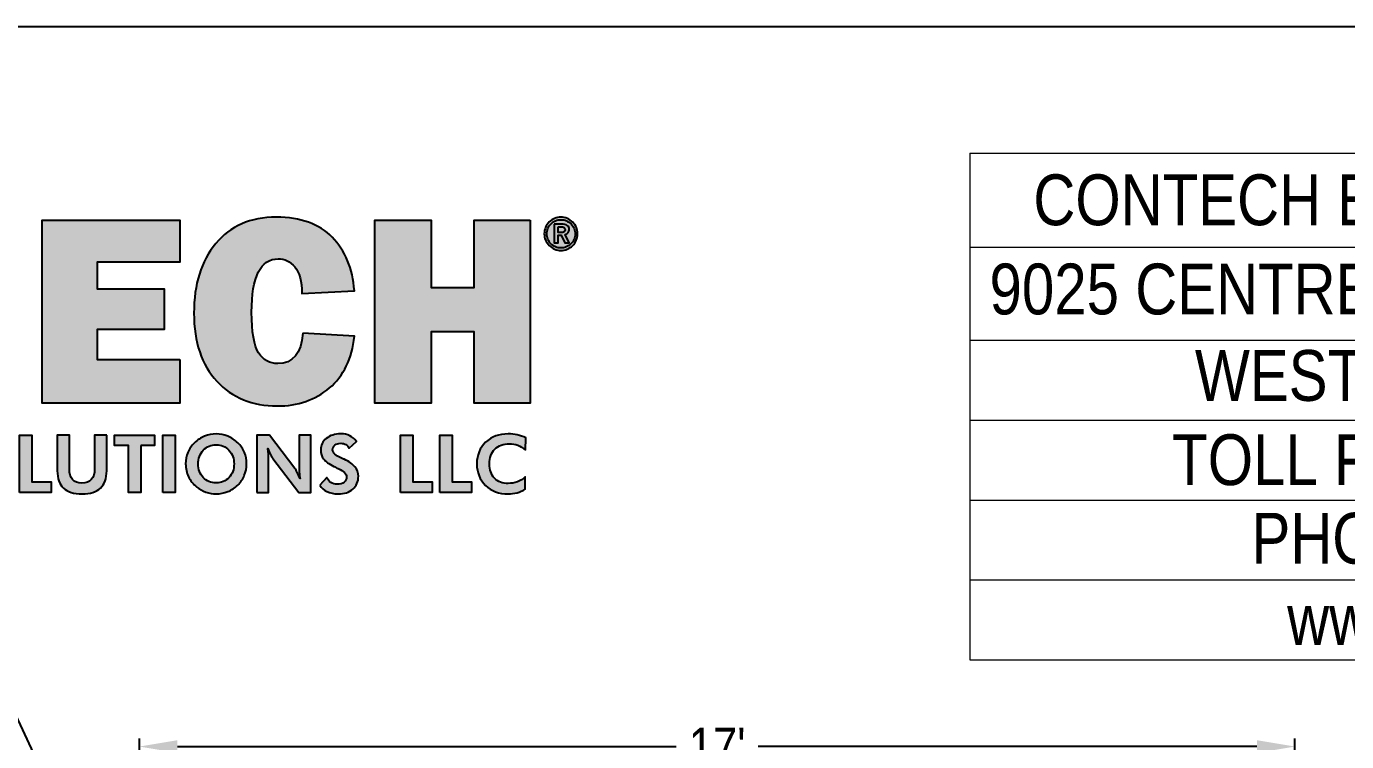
# Model space of a CAD drawing. Extents: x 0 to 216, y -5 to 280.
# Drawn here: x 72.9 to 155.5, y 235.2 to 280 of the extents above; entities that cross this region are included whole.
import ezdxf
from ezdxf import colors
from ezdxf.entities.mleader import LeaderData, LeaderLine
from ezdxf.math import Vec2, Vec3

# ---------------------------------------------------------------- set-up
doc = ezdxf.new("R2010")
doc.units = 0
doc.header["$LTSCALE"] = 10
doc.header["$MEASUREMENT"] = 0
doc.header["$PDMODE"] = 35
doc.layers.get('0').update_dxf_attribs({"linetype": 'CONTINUOUS'})
doc.layers.get('Defpoints').update_dxf_attribs({"linetype": 'CONTINUOUS'})
for name, color, linetype in [('2628-LOGO$0$CADdetails-2-FINELIGHT', 2, 'CONTINUOUS'), ('2628-LOGO$0$CADdetails-9-EXTRAFINE', 9, 'CONTINUOUS'), ('2628-LOGO$0$CADdetails-FRAME', 7, 'CONTINUOUS'), ('CADdetails-9-TITLEBLOCK', 7, 'CONTINUOUS')]:
    doc.layers.add(name, color=color, linetype=linetype)
doc.layers.add('CADdetails-1-ANNO', color=41, linetype='CONTINUOUS', lineweight=5)
doc.styles.add('2628-LOGO$0$CADdetails-NOTES', font='ARIALN.TTF', dxfattribs={"height": 2.38})
doc.styles.add('CADdetails-DIMENSIONS', font='ARIALN.TTF', dxfattribs={"height": 2.38})
doc.styles.add('CADdetails-NOTES', font='ARIALN.TTF', dxfattribs={"height": 2.38})
doc.dimstyles.new('CADdetails-DIM', dxfattribs={"dimtxt": 2.38, "dimasz": 2.38, "dimexe": 0.5, "dimexo": 1.5, "dimgap": 1, "dimtad": 0, "dimzin": 0, "dimdsep": 46, "dimtxsty": 'CADdetails-DIMENSIONS', "dimcen": 1, "dimclrd": 256, "dimclre": 256, "dimclrt": 256, "dimadec": 0, "dimazin": 0, "dimtfac": 1, "dimtofl": 0, "dimtmove": 0, "dimatfit": 3, "dimfxl": 1, "dimtolj": 1, "dimtzin": 0, "dimarcsym": 0})

# ---------------------------------------------------------------- blocks, each defined once
blk = doc.blocks.new('*T275')
at = {"layer": 'Defpoints', "color": 8, "linetype": 'ByBlock', "lineweight": 0, "transparency": 16777216}
for p, q in [((0, 0), (73.102, 0)), ((0, 0), (0, -31.709)), ((73.102, 0), (73.102, -31.709)), ((0, -5.885), (73.102, -5.885)), ((0, -11.709), (73.102, -11.709)), ((0, -16.709), (73.102, -16.709)), ((0, -21.709), (73.102, -21.709)), ((0, -26.709), (73.102, -26.709)), ((0, -31.709), (73.102, -31.709))]:
    blk.add_line(p, q, dxfattribs=at)
at = {"layer": '2628-LOGO$0$CADdetails-2-FINELIGHT', "transparency": 16777216, "char_height": 3.18, "width": 72.98233, "style": '2628-LOGO$0$CADdetails-NOTES'}
for s, insert, attachment_point in [('CONTECH ENGINEERED SOLUTIONS', (36.551, -2.943), 5), ('9025 CENTRE POINTE DRIVE, SUITE 400 ', (36.551, -8.797), 5), ('WEST CESTER, OH 45069', (36.551, -14.209), 5), ('TOLL FREE: 1-800-338-1122', (36.551, -19.209), 5), ('PHONE: (513) 645-700', (36.551, -26.649), 8), ('www.conteches.com', (36.551, -29.209), 5)]:
    blk.add_mtext(s, dxfattribs=dict(at, insert=insert, attachment_point=attachment_point))
blk = doc.blocks.new('2628-LOGO')
at = {"layer": '2628-LOGO$0$CADdetails-9-EXTRAFINE', "true_color": 0x024385}
h = blk.add_hatch(color=156, dxfattribs=at)
h.dxf.hatch_style = 2
h.set_gradient(color1=(2, 67, 133), color2=(2, 67, 133), name='INVCYLINDER')
h.paths.add_polyline_path([(82.472, 259.157), (82.472, 256.42), (73.848, 256.42), (73.848, 267.882), (82.472, 267.882), (82.472, 265.237), (77.299, 265.237), (77.299, 263.575), (81.482, 263.575), (81.482, 261.03), (77.299, 261.03), (77.299, 259.157)])
h = blk.add_hatch(color=156, dxfattribs=at)
h.dxf.hatch_style = 2
h.set_gradient(color1=(2, 67, 133), color2=(2, 67, 133), name='INVCYLINDER')
edge = h.paths.add_edge_path()
edge.add_spline(control_points=[(88.627, 265.455), (89.024, 265.455), (89.371, 265.285), (89.665, 264.944)], knot_values=[11, 11, 11, 11, 12, 12, 12, 12], degree=3, periodic=0)
edge.add_spline(control_points=[(89.665, 264.944), (89.959, 264.601), (90.105, 264.047), (90.105, 263.281)], knot_values=[10, 10, 10, 10, 11, 11, 11, 11], degree=3, periodic=0)
edge.add_spline(control_points=[(90.105, 263.281), (90.105, 263.281), (93.389, 263.456), (93.389, 263.456)], knot_values=[9.00001, 9.00001, 9.00001, 9.00001, 10, 10, 10, 10], degree=3, periodic=0)
edge.add_spline(control_points=[(93.389, 263.456), (93.282, 264.845), (92.823, 265.959), (92.007, 266.799)], knot_values=[8, 8, 8, 8, 9, 9, 9, 9], degree=3, periodic=0)
edge.add_spline(control_points=[(92.007, 266.799), (91.193, 267.639), (90.027, 268.059), (88.509, 268.059)], knot_values=[7, 7, 7, 7, 8, 8, 8, 8], degree=3, periodic=0)
edge.add_spline(control_points=[(88.509, 268.059), (86.887, 268.059), (85.621, 267.507), (84.714, 266.404)], knot_values=[6, 6, 6, 6, 7, 7, 7, 7], degree=3, periodic=0)
edge.add_spline(control_points=[(84.714, 266.404), (83.807, 265.301), (83.353, 263.852), (83.353, 262.054)], knot_values=[5, 5, 5, 5, 6, 6, 6, 6], degree=3, periodic=0)
edge.add_spline(control_points=[(83.353, 262.054), (83.353, 260.24), (83.832, 258.818), (84.789, 257.789)], knot_values=[4, 4, 4, 4, 5, 5, 5, 5], degree=3, periodic=0)
edge.add_spline(control_points=[(84.789, 257.789), (85.746, 256.758), (87.004, 256.243), (88.561, 256.243)], knot_values=[3, 3, 3, 3, 4, 4, 4, 4], degree=3, periodic=0)
edge.add_spline(control_points=[(88.561, 256.243), (89.853, 256.243), (90.944, 256.617), (91.83, 257.369)], knot_values=[2, 2, 2, 2, 3, 3, 3, 3], degree=3, periodic=0)
edge.add_spline(control_points=[(91.83, 257.369), (92.718, 258.119), (93.238, 259.196), (93.389, 260.602)], knot_values=[1, 1, 1, 1, 2, 2, 2, 2], degree=3, periodic=0)
edge.add_spline(control_points=[(93.389, 260.602), (93.389, 260.602), (90.172, 260.795), (90.172, 260.795)], knot_values=[0.00001, 0.00001, 0.00001, 0.00001, 1, 1, 1, 1], degree=3, periodic=0)
edge.add_spline(control_points=[(90.172, 260.795), (90.06, 259.53), (89.54, 258.896), (88.61, 258.896)], knot_values=[15, 15, 15, 15, 16, 16, 16, 16], degree=3, periodic=0)
edge.add_spline(control_points=[(88.61, 258.896), (88.089, 258.896), (87.686, 259.12), (87.397, 259.568)], knot_values=[14, 14, 14, 14, 15, 15, 15, 15], degree=3, periodic=0)
edge.add_spline(control_points=[(87.397, 259.568), (87.108, 260.016), (86.963, 260.865), (86.963, 262.114)], knot_values=[13, 13, 13, 13, 14, 14, 14, 14], degree=3, periodic=0)
edge.add_spline(control_points=[(86.963, 262.114), (86.963, 264.341), (87.519, 265.455), (88.627, 265.455)], knot_values=[12, 12, 12, 12, 13, 13, 13, 13], degree=3, periodic=0)
h = blk.add_hatch(color=156, dxfattribs=at)
h.dxf.hatch_style = 2
h.set_gradient(color1=(2, 67, 133), color2=(2, 67, 133), name='INVCYLINDER')
h.paths.add_polyline_path([(104.399, 267.882), (104.399, 256.42), (100.879, 256.42), (100.879, 260.879), (98.192, 260.879), (98.192, 256.42), (94.673, 256.42), (94.673, 267.882), (98.192, 267.882), (98.192, 263.667), (100.879, 263.667), (100.879, 267.882)])
h = blk.add_hatch(color=156, dxfattribs=at)
h.dxf.hatch_style = 2
h.set_gradient(color1=(2, 67, 133), color2=(2, 67, 133), name='INVCYLINDER')
edge = h.paths.add_edge_path()
edge.add_spline(control_points=[(106.313, 268.059), (106.456, 268.059), (106.592, 268.032), (106.719, 267.98), (106.847, 267.927), (106.958, 267.849), (107.059, 267.748), (107.155, 267.651), (107.228, 267.54), (107.281, 267.415), (107.331, 267.291), (107.355, 267.159), (107.355, 267.019), (107.355, 266.876), (107.33, 266.742), (107.278, 266.616), (107.225, 266.489), (107.15, 266.379), (107.05, 266.283), (106.948, 266.184), (106.835, 266.109), (106.708, 266.056), (106.581, 266.003), (106.449, 265.977), (106.313, 265.977), (106.176, 265.977), (106.044, 266.004), (105.914, 266.058), (105.79, 266.112), (105.676, 266.19), (105.575, 266.291), (105.477, 266.39), (105.403, 266.502), (105.351, 266.627), (105.3, 266.752), (105.273, 266.882), (105.273, 267.019), (105.273, 267.157), (105.302, 267.29), (105.354, 267.419), (105.408, 267.547), (105.486, 267.662), (105.588, 267.763), (105.686, 267.861), (105.795, 267.934), (105.918, 267.984), (106.039, 268.034), (106.172, 268.059), (106.313, 268.059)], knot_values=[0, 0, 0, 0, 1, 1, 1, 2, 2, 2, 3, 3, 3, 4, 4, 4, 5, 5, 5, 6, 6, 6, 7, 7, 7, 8, 8, 8, 9, 9, 9, 10, 10, 10, 11, 11, 11, 12, 12, 12, 13, 13, 13, 14, 14, 14, 15, 15, 15, 16, 16, 16, 16], degree=3, periodic=0)
edge = h.paths.add_edge_path(flags=16)
edge.add_spline(control_points=[(106.315, 267.903), (106.195, 267.903), (106.082, 267.881), (105.978, 267.839), (105.875, 267.797), (105.781, 267.734), (105.698, 267.651), (105.612, 267.562), (105.545, 267.465), (105.499, 267.356), (105.454, 267.247), (105.43, 267.134), (105.43, 267.018), (105.43, 266.901), (105.453, 266.79), (105.497, 266.683), (105.54, 266.578), (105.604, 266.482), (105.687, 266.398), (105.771, 266.313), (105.866, 266.248), (105.973, 266.202), (106.079, 266.156), (106.189, 266.133), (106.301, 266.133), (106.423, 266.133), (106.538, 266.155), (106.645, 266.199), (106.755, 266.243), (106.852, 266.307), (106.94, 266.392), (107.022, 266.473), (107.088, 266.566), (107.133, 266.671), (107.177, 266.776), (107.199, 266.887), (107.199, 267.004), (107.199, 267.128), (107.178, 267.244), (107.136, 267.351), (107.093, 267.458), (107.03, 267.554), (106.947, 267.639), (106.86, 267.725), (106.763, 267.791), (106.656, 267.835), (106.549, 267.88), (106.436, 267.903), (106.315, 267.903)], knot_values=[0, 0, 0, 0, 1, 1, 1, 2, 2, 2, 3, 3, 3, 4, 4, 4, 5, 5, 5, 6, 6, 6, 7, 7, 7, 8, 8, 8, 9, 9, 9, 10, 10, 10, 11, 11, 11, 12, 12, 12, 13, 13, 13, 14, 14, 14, 15, 15, 15, 16, 16, 16, 16], degree=3, periodic=0)
h = blk.add_hatch(color=156, dxfattribs=at)
h.dxf.hatch_style = 2
h.set_gradient(color1=(2, 67, 133), color2=(2, 67, 133), name='INVCYLINDER')
edge = h.paths.add_edge_path()
edge.add_spline(control_points=[(105.89, 267.622), (105.89, 267.622), (106.339, 267.622), (106.339, 267.622), (106.501, 267.622), (106.625, 267.595), (106.706, 267.542), (106.791, 267.488), (106.832, 267.41), (106.832, 267.305), (106.832, 267.22), (106.81, 267.149), (106.765, 267.094), (106.72, 267.038), (106.656, 267.001), (106.573, 266.983), (106.573, 266.983), (106.832, 266.456), (106.832, 266.456), (106.832, 266.456), (106.553, 266.456), (106.553, 266.456), (106.553, 266.456), (106.321, 266.943), (106.321, 266.943), (106.321, 266.943), (106.14, 266.943), (106.14, 266.943), (106.14, 266.943), (106.14, 266.456), (106.14, 266.456), (106.14, 266.456), (105.89, 266.456), (105.89, 266.456), (105.89, 266.456), (105.89, 267.622), (105.89, 267.622)], knot_values=[0, 0, 0, 0, 1, 1, 1, 2, 2, 2, 3, 3, 3, 4, 4, 4, 5, 5, 5, 6, 6, 6, 7, 7, 7, 8, 8, 8, 9, 9, 9, 10, 10, 10, 11, 11, 11, 12, 12, 12, 12], degree=3, periodic=0)
edge = h.paths.add_edge_path(flags=16)
edge.add_spline(control_points=[(106.14, 267.464), (106.14, 267.464), (106.14, 267.097), (106.14, 267.097), (106.14, 267.097), (106.306, 267.097), (106.306, 267.097), (106.398, 267.097), (106.468, 267.111), (106.51, 267.14), (106.555, 267.169), (106.576, 267.214), (106.576, 267.276), (106.576, 267.341), (106.553, 267.388), (106.507, 267.418), (106.463, 267.449), (106.393, 267.464), (106.294, 267.464), (106.294, 267.464), (106.14, 267.464), (106.14, 267.464)], knot_values=[0, 0, 0, 0, 1, 1, 1, 2, 2, 2, 3, 3, 3, 4, 4, 4, 5, 5, 5, 6, 6, 6, 7, 7, 7, 7], degree=3, periodic=0)
h = blk.add_hatch(color=156, dxfattribs=at)
h.dxf.hatch_style = 2
h.set_gradient(color1=(2, 67, 133), color2=(2, 67, 133), name='INVCYLINDER')
h.paths.add_polyline_path([(72.441, 250.837), (72.441, 254.412), (73.205, 254.412), (73.205, 251.487), (74.426, 251.487), (74.426, 250.837)])
h = blk.add_hatch(color=156, dxfattribs=at)
h.set_gradient(color1=(2, 67, 133), color2=(2, 67, 133), tint=1, name='INVCYLINDER')
edge = h.paths.add_edge_path()
edge.add_spline(control_points=[(77.893, 254.412), (77.893, 254.412), (77.893, 252.187), (77.893, 252.187), (77.893, 251.703), (77.765, 251.34), (77.509, 251.101), (77.254, 250.862), (76.869, 250.742), (76.355, 250.742), (75.832, 250.742), (75.443, 250.862), (75.188, 251.101), (74.932, 251.34), (74.804, 251.703), (74.804, 252.187), (74.804, 252.187), (74.804, 254.412), (74.804, 254.412), (74.804, 254.412), (75.563, 254.412), (75.563, 254.412), (75.563, 254.412), (75.563, 252.307), (75.563, 252.307), (75.563, 252.012), (75.628, 251.791), (75.759, 251.642), (75.889, 251.493), (76.083, 251.418), (76.343, 251.418), (76.603, 251.418), (76.8, 251.493), (76.933, 251.643), (77.067, 251.793), (77.134, 252.014), (77.134, 252.307), (77.134, 252.307), (77.134, 254.412), (77.134, 254.412), (77.134, 254.412), (77.893, 254.412), (77.893, 254.412)], knot_values=[0, 0, 0, 0, 1, 1, 1, 2, 2, 2, 3, 3, 3, 4, 4, 4, 5, 5, 5, 6, 6, 6, 7, 7, 7, 8, 8, 8, 9, 9, 9, 10, 10, 10, 11, 11, 11, 12, 12, 12, 13, 13, 13, 14, 14, 14, 14], degree=3, periodic=0)
h = blk.add_hatch(color=156, dxfattribs=at)
h.dxf.hatch_style = 2
h.set_gradient(color1=(2, 67, 133), color2=(2, 67, 133), name='INVCYLINDER')
h.paths.add_polyline_path([(80.02, 253.762), (80.02, 250.837), (79.253, 250.837), (79.253, 253.762), (78.379, 253.762), (78.379, 254.412), (80.894, 254.412), (80.894, 253.762)])
h = blk.add_hatch(color=156, dxfattribs=at)
h.dxf.hatch_style = 2
h.set_gradient(color1=(2, 67, 133), color2=(2, 67, 133), name='INVCYLINDER')
h.paths.add_polyline_path([(81.409, 250.837), (81.409, 254.412), (82.174, 254.412), (82.174, 250.837)])
h = blk.add_hatch(color=156, dxfattribs=at)
h.set_gradient(color1=(2, 67, 133), color2=(2, 67, 133), tint=1, name='INVCYLINDER')
edge = h.paths.add_edge_path(flags=16)
edge.add_spline(control_points=[(84.745, 251.423), (85.068, 251.423), (85.336, 251.537), (85.547, 251.764), (85.757, 251.991), (85.863, 252.275), (85.863, 252.617), (85.863, 252.956), (85.756, 253.241), (85.543, 253.472), (85.33, 253.703), (85.064, 253.818), (84.745, 253.818), (84.421, 253.818), (84.152, 253.703), (83.939, 253.473), (83.726, 253.243), (83.619, 252.957), (83.619, 252.617), (83.619, 252.272), (83.724, 251.987), (83.934, 251.761), (84.144, 251.536), (84.414, 251.423), (84.745, 251.423)], knot_values=[0, 0, 0, 0, 1, 1, 1, 2, 2, 2, 3, 3, 3, 4, 4, 4, 5, 5, 5, 6, 6, 6, 7, 7, 7, 8, 8, 8, 8], degree=3, periodic=0)
edge = h.paths.add_edge_path()
edge.add_spline(control_points=[(86.649, 252.617), (86.649, 252.362), (86.601, 252.12), (86.506, 251.892), (86.411, 251.664), (86.274, 251.464), (86.095, 251.292), (85.909, 251.114), (85.7, 250.978), (85.467, 250.884), (85.235, 250.789), (84.994, 250.742), (84.745, 250.742), (84.527, 250.742), (84.313, 250.779), (84.104, 250.853), (83.895, 250.927), (83.703, 251.033), (83.529, 251.172), (83.304, 251.351), (83.132, 251.565), (83.012, 251.814), (82.893, 252.063), (82.833, 252.331), (82.833, 252.617), (82.833, 252.875), (82.88, 253.116), (82.975, 253.341), (83.069, 253.567), (83.207, 253.767), (83.39, 253.943), (83.568, 254.117), (83.776, 254.252), (84.014, 254.348), (84.25, 254.444), (84.494, 254.492), (84.745, 254.492), (84.994, 254.492), (85.236, 254.444), (85.471, 254.348), (85.706, 254.252), (85.914, 254.117), (86.095, 253.943), (86.276, 253.767), (86.413, 253.566), (86.507, 253.34), (86.602, 253.114), (86.649, 252.873), (86.649, 252.617)], knot_values=[0, 0, 0, 0, 1, 1, 1, 2, 2, 2, 3, 3, 3, 4, 4, 4, 5, 5, 5, 6, 6, 6, 7, 7, 7, 8, 8, 8, 9, 9, 9, 10, 10, 10, 11, 11, 11, 12, 12, 12, 13, 13, 13, 14, 14, 14, 15, 15, 15, 16, 16, 16, 16], degree=3, periodic=0)
h = blk.add_hatch(color=156, dxfattribs=at)
h.dxf.hatch_style = 2
h.set_gradient(color1=(2, 67, 133), color2=(2, 67, 133), name='INVCYLINDER')
edge = h.paths.add_edge_path()
edge.add_spline(control_points=[(90.668, 250.837), (90.668, 250.837), (90.668, 250.837), (89.918, 250.837), (89.918, 250.837), (89.918, 250.837), (88.292, 252.957), (88.292, 252.957), (88.247, 253.015), (88.197, 253.098), (88.144, 253.204), (88.09, 253.311), (88.033, 253.438), (87.972, 253.586), (87.99, 253.484), (88.004, 253.38), (88.012, 253.275), (88.02, 253.17), (88.024, 253.038), (88.024, 252.878), (88.024, 252.878), (88.024, 250.837), (88.024, 250.837), (88.024, 250.837), (87.294, 250.837), (87.294, 250.837), (87.294, 250.837), (87.294, 254.412), (87.294, 254.412), (87.294, 254.412), (88.088, 254.412), (88.088, 254.412), (88.088, 254.412), (89.67, 252.332), (89.67, 252.332), (89.715, 252.273), (89.765, 252.19), (89.82, 252.084), (89.874, 251.977), (89.931, 251.851), (89.99, 251.706), (89.972, 251.812), (89.959, 251.917), (89.951, 252.021), (89.942, 252.126), (89.938, 252.256), (89.938, 252.412), (89.938, 252.412), (89.938, 254.412), (89.938, 254.412), (89.938, 254.412), (90.668, 254.412), (90.668, 254.412), (90.668, 254.412), (90.668, 250.837), (90.668, 250.837), (90.668, 250.837)], knot_values=[0, 0, 0, 0, 0.5, 0.5, 1, 1, 1, 2, 2, 2, 3, 3, 3, 4, 4, 4, 5, 5, 5, 6, 6, 6, 7, 7, 7, 8, 8, 8, 9, 9, 9, 10, 10, 10, 11, 11, 11, 12, 12, 12, 13, 13, 13, 14, 14, 14, 15, 15, 15, 16, 16, 16, 17, 17, 17, 18, 18, 18, 18], degree=3, periodic=0)
h = blk.add_hatch(color=156, dxfattribs=at)
h.dxf.hatch_style = 2
h.set_gradient(color1=(2, 67, 133), color2=(2, 67, 133), name='INVCYLINDER')
edge = h.paths.add_edge_path()
edge.add_spline(control_points=[(91.235, 251.292), (91.235, 251.292), (91.66, 251.772), (91.66, 251.772), (91.713, 251.64), (91.8, 251.537), (91.919, 251.461), (92.038, 251.385), (92.171, 251.347), (92.319, 251.347), (92.498, 251.347), (92.64, 251.39), (92.744, 251.474), (92.848, 251.559), (92.9, 251.673), (92.9, 251.816), (92.9, 251.986), (92.727, 252.154), (92.38, 252.322), (92.268, 252.375), (92.179, 252.419), (92.114, 252.453), (91.802, 252.616), (91.585, 252.776), (91.465, 252.931), (91.344, 253.086), (91.284, 253.272), (91.284, 253.486), (91.284, 253.781), (91.4, 254.023), (91.634, 254.213), (91.868, 254.402), (92.171, 254.497), (92.544, 254.497), (92.76, 254.497), (92.947, 254.459), (93.104, 254.384), (93.261, 254.308), (93.4, 254.19), (93.521, 254.029), (93.521, 254.029), (93.069, 253.596), (93.069, 253.596), (93.015, 253.7), (92.943, 253.778), (92.855, 253.83), (92.766, 253.881), (92.659, 253.906), (92.534, 253.906), (92.382, 253.906), (92.26, 253.869), (92.168, 253.793), (92.075, 253.717), (92.029, 253.619), (92.029, 253.499), (92.029, 253.31), (92.212, 253.137), (92.58, 252.981), (92.654, 252.95), (92.71, 252.926), (92.749, 252.908), (93.052, 252.769), (93.276, 252.613), (93.421, 252.439), (93.567, 252.265), (93.64, 252.066), (93.64, 251.843), (93.64, 251.508), (93.526, 251.241), (93.297, 251.041), (93.068, 250.842), (92.761, 250.742), (92.375, 250.742), (92.102, 250.742), (91.868, 250.789), (91.672, 250.884), (91.477, 250.978), (91.331, 251.114), (91.235, 251.292)], knot_values=[0, 0, 0, 0, 1, 1, 1, 2, 2, 2, 3, 3, 3, 4, 4, 4, 5, 5, 5, 6, 6, 6, 7, 7, 7, 8, 8, 8, 9, 9, 9, 10, 10, 10, 11, 11, 11, 12, 12, 12, 13, 13, 13, 14, 14, 14, 15, 15, 15, 16, 16, 16, 17, 17, 17, 18, 18, 18, 19, 19, 19, 20, 20, 20, 21, 21, 21, 22, 22, 22, 23, 23, 23, 24, 24, 24, 25, 25, 25, 26, 26, 26, 26], degree=3, periodic=0)
h = blk.add_hatch(color=156, dxfattribs=at)
h.set_gradient(color1=(2, 67, 133), color2=(2, 67, 133), tint=1, name='INVCYLINDER')
h.paths.add_polyline_path([(96.278, 250.837), (96.278, 254.412), (97.042, 254.412), (97.042, 251.487), (98.263, 251.487), (98.263, 250.837)])
h = blk.add_hatch(color=156, dxfattribs=at)
h.set_gradient(color1=(2, 67, 133), color2=(2, 67, 133), tint=1, name='INVCYLINDER')
h.paths.add_polyline_path([(98.744, 250.837), (98.744, 254.412), (99.508, 254.412), (99.508, 251.487), (100.729, 251.487), (100.729, 250.837)])
h = blk.add_hatch(color=156, dxfattribs=at)
h.set_gradient(color1=(2, 67, 133), color2=(2, 67, 133), tint=1, name='INVCYLINDER')
edge = h.paths.add_edge_path()
edge.add_spline(control_points=[(104.089, 253.482), (103.934, 253.62), (103.776, 253.721), (103.612, 253.785), (103.45, 253.85), (103.276, 253.882), (103.09, 253.882), (102.709, 253.882), (102.406, 253.768), (102.18, 253.54), (101.953, 253.312), (101.84, 253.006), (101.84, 252.622), (101.84, 252.246), (101.945, 251.948), (102.155, 251.727), (102.365, 251.507), (102.652, 251.396), (103.014, 251.396), (103.221, 251.396), (103.413, 251.431), (103.591, 251.5), (103.768, 251.569), (103.932, 251.673), (104.084, 251.812), (104.084, 251.812), (104.079, 251.028), (104.079, 251.028), (103.917, 250.932), (103.746, 250.86), (103.568, 250.813), (103.389, 250.766), (103.202, 250.742), (103.005, 250.742), (102.435, 250.742), (101.967, 250.919), (101.602, 251.273), (101.237, 251.627), (101.054, 252.077), (101.054, 252.622), (101.054, 253.166), (101.237, 253.614), (101.603, 253.968), (101.97, 254.321), (102.441, 254.497), (103.02, 254.497), (103.213, 254.497), (103.4, 254.477), (103.581, 254.436), (103.762, 254.395), (103.94, 254.333), (104.116, 254.248), (104.116, 254.248), (104.089, 253.482), (104.089, 253.482)], knot_values=[0, 0, 0, 0, 1, 1, 1, 2, 2, 2, 3, 3, 3, 4, 4, 4, 5, 5, 5, 6, 6, 6, 7, 7, 7, 8, 8, 8, 9, 9, 9, 10, 10, 10, 11, 11, 11, 12, 12, 12, 13, 13, 13, 14, 14, 14, 15, 15, 15, 16, 16, 16, 17, 17, 17, 18, 18, 18, 18], degree=3, periodic=0)
at = {"layer": '2628-LOGO$0$CADdetails-9-EXTRAFINE', "color": 156, "true_color": 0x024385}
for points in [[(82.472, 259.157), (82.472, 256.42), (73.848, 256.42), (73.848, 267.882), (82.472, 267.882), (82.472, 265.237), (77.299, 265.237), (77.299, 263.575), (81.482, 263.575), (81.482, 261.03), (77.299, 261.03), (77.299, 259.157), (82.472, 259.157)], [(104.399, 267.882), (104.399, 256.42), (100.879, 256.42), (100.879, 260.879), (98.192, 260.879), (98.192, 256.42), (94.673, 256.42), (94.673, 267.882), (98.192, 267.882), (98.192, 263.667), (100.879, 263.667), (100.879, 267.882), (104.399, 267.882)], [(72.441, 250.837), (72.441, 254.412), (73.205, 254.412), (73.205, 251.487), (74.426, 251.487), (74.426, 250.837), (72.441, 250.837)], [(80.02, 253.762), (80.02, 250.837), (79.253, 250.837), (79.253, 253.762), (78.379, 253.762), (78.379, 254.412), (80.894, 254.412), (80.894, 253.762), (80.02, 253.762)], [(81.409, 250.837), (81.409, 254.412), (82.174, 254.412), (82.174, 250.837), (81.409, 250.837)], [(96.278, 250.837), (96.278, 254.412), (97.042, 254.412), (97.042, 251.487), (98.263, 251.487), (98.263, 250.837), (96.278, 250.837)], [(98.744, 250.837), (98.744, 254.412), (99.508, 254.412), (99.508, 251.487), (100.729, 251.487), (100.729, 250.837), (98.744, 250.837)]]:
    blk.add_lwpolyline(points, dxfattribs=at)
for points, knots in [([(90.172, 260.795), (90.172, 260.795), (93.389, 260.602), (93.389, 260.602), (93.238, 259.196), (92.718, 258.119), (91.83, 257.369), (90.944, 256.617), (89.853, 256.243), (88.561, 256.243), (87.004, 256.243), (85.746, 256.758), (84.789, 257.789), (83.832, 258.818), (83.353, 260.24), (83.353, 262.054), (83.353, 263.852), (83.807, 265.301), (84.714, 266.404), (85.621, 267.507), (86.887, 268.059), (88.509, 268.059), (90.027, 268.059), (91.193, 267.639), (92.007, 266.799), (92.823, 265.959), (93.282, 264.845), (93.389, 263.456), (93.389, 263.456), (90.105, 263.281), (90.105, 263.281), (90.105, 264.047), (89.959, 264.601), (89.665, 264.944), (89.371, 265.285), (89.024, 265.455), (88.627, 265.455), (87.519, 265.455), (86.963, 264.341), (86.963, 262.114), (86.963, 260.865), (87.108, 260.016), (87.397, 259.568), (87.686, 259.12), (88.089, 258.896), (88.61, 258.896), (89.54, 258.896), (90.06, 259.53), (90.172, 260.795)], [0, 0, 0, 0, 1, 1, 1, 2, 2, 2, 3, 3, 3, 4, 4, 4, 5, 5, 5, 6, 6, 6, 7, 7, 7, 8, 8, 8, 9, 9, 9, 10, 10, 10, 11, 11, 11, 12, 12, 12, 13, 13, 13, 14, 14, 14, 15, 15, 15, 16, 16, 16, 16]), ([(106.313, 268.059), (106.456, 268.059), (106.592, 268.032), (106.719, 267.98), (106.847, 267.927), (106.958, 267.849), (107.059, 267.748), (107.155, 267.651), (107.228, 267.54), (107.281, 267.415), (107.331, 267.291), (107.355, 267.159), (107.355, 267.019), (107.355, 266.876), (107.33, 266.742), (107.278, 266.616), (107.225, 266.489), (107.15, 266.379), (107.05, 266.283), (106.948, 266.184), (106.835, 266.109), (106.708, 266.056), (106.581, 266.003), (106.449, 265.977), (106.313, 265.977), (106.176, 265.977), (106.044, 266.004), (105.914, 266.058), (105.79, 266.112), (105.676, 266.19), (105.575, 266.291), (105.477, 266.39), (105.403, 266.502), (105.351, 266.627), (105.3, 266.752), (105.273, 266.882), (105.273, 267.019), (105.273, 267.157), (105.302, 267.29), (105.354, 267.419), (105.408, 267.547), (105.486, 267.662), (105.588, 267.763), (105.686, 267.861), (105.795, 267.934), (105.918, 267.984), (106.039, 268.034), (106.172, 268.059), (106.313, 268.059)], [0, 0, 0, 0, 1, 1, 1, 2, 2, 2, 3, 3, 3, 4, 4, 4, 5, 5, 5, 6, 6, 6, 7, 7, 7, 8, 8, 8, 9, 9, 9, 10, 10, 10, 11, 11, 11, 12, 12, 12, 13, 13, 13, 14, 14, 14, 15, 15, 15, 16, 16, 16, 16]), ([(106.315, 267.903), (106.195, 267.903), (106.082, 267.881), (105.978, 267.839), (105.875, 267.797), (105.781, 267.734), (105.698, 267.651), (105.612, 267.562), (105.545, 267.465), (105.499, 267.356), (105.454, 267.247), (105.43, 267.134), (105.43, 267.018), (105.43, 266.901), (105.453, 266.79), (105.497, 266.683), (105.54, 266.578), (105.604, 266.482), (105.687, 266.398), (105.771, 266.313), (105.866, 266.248), (105.973, 266.202), (106.079, 266.156), (106.189, 266.133), (106.301, 266.133), (106.423, 266.133), (106.538, 266.155), (106.645, 266.199), (106.755, 266.243), (106.852, 266.307), (106.94, 266.392), (107.022, 266.473), (107.088, 266.566), (107.133, 266.671), (107.177, 266.776), (107.199, 266.887), (107.199, 267.004), (107.199, 267.128), (107.178, 267.244), (107.136, 267.351), (107.093, 267.458), (107.03, 267.554), (106.947, 267.639), (106.86, 267.725), (106.763, 267.791), (106.656, 267.835), (106.549, 267.88), (106.436, 267.903), (106.315, 267.903)], [0, 0, 0, 0, 1, 1, 1, 2, 2, 2, 3, 3, 3, 4, 4, 4, 5, 5, 5, 6, 6, 6, 7, 7, 7, 8, 8, 8, 9, 9, 9, 10, 10, 10, 11, 11, 11, 12, 12, 12, 13, 13, 13, 14, 14, 14, 15, 15, 15, 16, 16, 16, 16]), ([(105.89, 267.622), (105.89, 267.622), (106.339, 267.622), (106.339, 267.622), (106.501, 267.622), (106.625, 267.595), (106.706, 267.542), (106.791, 267.488), (106.832, 267.41), (106.832, 267.305), (106.832, 267.22), (106.81, 267.149), (106.765, 267.094), (106.72, 267.038), (106.656, 267.001), (106.573, 266.983), (106.573, 266.983), (106.832, 266.456), (106.832, 266.456), (106.832, 266.456), (106.553, 266.456), (106.553, 266.456), (106.553, 266.456), (106.321, 266.943), (106.321, 266.943), (106.321, 266.943), (106.14, 266.943), (106.14, 266.943), (106.14, 266.943), (106.14, 266.456), (106.14, 266.456), (106.14, 266.456), (105.89, 266.456), (105.89, 266.456), (105.89, 266.456), (105.89, 267.622), (105.89, 267.622)], [0, 0, 0, 0, 1, 1, 1, 2, 2, 2, 3, 3, 3, 4, 4, 4, 5, 5, 5, 6, 6, 6, 7, 7, 7, 8, 8, 8, 9, 9, 9, 10, 10, 10, 11, 11, 11, 12, 12, 12, 12]), ([(106.14, 267.464), (106.14, 267.464), (106.14, 267.097), (106.14, 267.097), (106.14, 267.097), (106.306, 267.097), (106.306, 267.097), (106.398, 267.097), (106.468, 267.111), (106.51, 267.14), (106.555, 267.169), (106.576, 267.214), (106.576, 267.276), (106.576, 267.341), (106.553, 267.388), (106.507, 267.418), (106.463, 267.449), (106.393, 267.464), (106.294, 267.464), (106.294, 267.464), (106.14, 267.464), (106.14, 267.464)], [0, 0, 0, 0, 1, 1, 1, 2, 2, 2, 3, 3, 3, 4, 4, 4, 5, 5, 5, 6, 6, 6, 7, 7, 7, 7]), ([(77.893, 254.412), (77.893, 254.412), (77.893, 252.187), (77.893, 252.187), (77.893, 251.703), (77.765, 251.34), (77.509, 251.101), (77.254, 250.862), (76.869, 250.742), (76.355, 250.742), (75.832, 250.742), (75.443, 250.862), (75.188, 251.101), (74.932, 251.34), (74.804, 251.703), (74.804, 252.187), (74.804, 252.187), (74.804, 254.412), (74.804, 254.412), (74.804, 254.412), (75.563, 254.412), (75.563, 254.412), (75.563, 254.412), (75.563, 252.307), (75.563, 252.307), (75.563, 252.012), (75.628, 251.791), (75.759, 251.642), (75.889, 251.493), (76.083, 251.418), (76.343, 251.418), (76.603, 251.418), (76.8, 251.493), (76.933, 251.643), (77.067, 251.793), (77.134, 252.014), (77.134, 252.307), (77.134, 252.307), (77.134, 254.412), (77.134, 254.412), (77.134, 254.412), (77.893, 254.412), (77.893, 254.412)], [0, 0, 0, 0, 1, 1, 1, 2, 2, 2, 3, 3, 3, 4, 4, 4, 5, 5, 5, 6, 6, 6, 7, 7, 7, 8, 8, 8, 9, 9, 9, 10, 10, 10, 11, 11, 11, 12, 12, 12, 13, 13, 13, 14, 14, 14, 14]), ([(86.649, 252.617), (86.649, 252.362), (86.601, 252.12), (86.506, 251.892), (86.411, 251.664), (86.274, 251.464), (86.095, 251.292), (85.909, 251.114), (85.7, 250.978), (85.467, 250.884), (85.235, 250.789), (84.994, 250.742), (84.745, 250.742), (84.527, 250.742), (84.313, 250.779), (84.104, 250.853), (83.895, 250.927), (83.703, 251.033), (83.529, 251.172), (83.304, 251.351), (83.132, 251.565), (83.012, 251.814), (82.893, 252.063), (82.833, 252.331), (82.833, 252.617), (82.833, 252.875), (82.88, 253.116), (82.975, 253.341), (83.069, 253.567), (83.207, 253.767), (83.39, 253.943), (83.568, 254.117), (83.776, 254.252), (84.014, 254.348), (84.25, 254.444), (84.494, 254.492), (84.745, 254.492), (84.994, 254.492), (85.236, 254.444), (85.471, 254.348), (85.706, 254.252), (85.914, 254.117), (86.095, 253.943), (86.276, 253.767), (86.413, 253.566), (86.507, 253.34), (86.602, 253.114), (86.649, 252.873), (86.649, 252.617)], [0, 0, 0, 0, 1, 1, 1, 2, 2, 2, 3, 3, 3, 4, 4, 4, 5, 5, 5, 6, 6, 6, 7, 7, 7, 8, 8, 8, 9, 9, 9, 10, 10, 10, 11, 11, 11, 12, 12, 12, 13, 13, 13, 14, 14, 14, 15, 15, 15, 16, 16, 16, 16]), ([(87.294, 250.837), (87.294, 250.837), (87.294, 254.412), (87.294, 254.412), (87.294, 254.412), (88.088, 254.412), (88.088, 254.412), (88.088, 254.412), (89.67, 252.332), (89.67, 252.332), (89.715, 252.273), (89.765, 252.19), (89.82, 252.084), (89.874, 251.977), (89.931, 251.851), (89.99, 251.706), (89.972, 251.812), (89.959, 251.917), (89.951, 252.021), (89.942, 252.126), (89.938, 252.256), (89.938, 252.412), (89.938, 252.412), (89.938, 254.412), (89.938, 254.412), (89.938, 254.412), (90.668, 254.412), (90.668, 254.412), (90.668, 254.412), (90.668, 250.837), (90.668, 250.837), (90.668, 250.837), (89.918, 250.837), (89.918, 250.837), (89.918, 250.837), (88.292, 252.957), (88.292, 252.957), (88.247, 253.015), (88.197, 253.098), (88.144, 253.204), (88.09, 253.311), (88.033, 253.438), (87.972, 253.586), (87.99, 253.484), (88.004, 253.38), (88.012, 253.275), (88.02, 253.17), (88.024, 253.038), (88.024, 252.878), (88.024, 252.878), (88.024, 250.837), (88.024, 250.837), (88.024, 250.837), (87.294, 250.837), (87.294, 250.837)], [0, 0, 0, 0, 1, 1, 1, 2, 2, 2, 3, 3, 3, 4, 4, 4, 5, 5, 5, 6, 6, 6, 7, 7, 7, 8, 8, 8, 9, 9, 9, 10, 10, 10, 11, 11, 11, 12, 12, 12, 13, 13, 13, 14, 14, 14, 15, 15, 15, 16, 16, 16, 17, 17, 17, 18, 18, 18, 18]), ([(91.235, 251.292), (91.235, 251.292), (91.66, 251.772), (91.66, 251.772), (91.713, 251.64), (91.8, 251.537), (91.919, 251.461), (92.038, 251.385), (92.171, 251.347), (92.319, 251.347), (92.498, 251.347), (92.64, 251.39), (92.744, 251.474), (92.848, 251.559), (92.9, 251.673), (92.9, 251.816), (92.9, 251.986), (92.727, 252.154), (92.38, 252.322), (92.268, 252.375), (92.179, 252.419), (92.114, 252.453), (91.802, 252.616), (91.585, 252.776), (91.465, 252.931), (91.344, 253.086), (91.284, 253.272), (91.284, 253.486), (91.284, 253.781), (91.4, 254.023), (91.634, 254.213), (91.868, 254.402), (92.171, 254.497), (92.544, 254.497), (92.76, 254.497), (92.947, 254.459), (93.104, 254.384), (93.261, 254.308), (93.4, 254.19), (93.521, 254.029), (93.521, 254.029), (93.069, 253.596), (93.069, 253.596), (93.015, 253.7), (92.943, 253.778), (92.855, 253.83), (92.766, 253.881), (92.659, 253.906), (92.534, 253.906), (92.382, 253.906), (92.26, 253.869), (92.168, 253.793), (92.075, 253.717), (92.029, 253.619), (92.029, 253.499), (92.029, 253.31), (92.212, 253.137), (92.58, 252.981), (92.654, 252.95), (92.71, 252.926), (92.749, 252.908), (93.052, 252.769), (93.276, 252.613), (93.421, 252.439), (93.567, 252.265), (93.64, 252.066), (93.64, 251.843), (93.64, 251.508), (93.526, 251.241), (93.297, 251.041), (93.068, 250.842), (92.761, 250.742), (92.375, 250.742), (92.102, 250.742), (91.868, 250.789), (91.672, 250.884), (91.477, 250.978), (91.331, 251.114), (91.235, 251.292)], [0, 0, 0, 0, 1, 1, 1, 2, 2, 2, 3, 3, 3, 4, 4, 4, 5, 5, 5, 6, 6, 6, 7, 7, 7, 8, 8, 8, 9, 9, 9, 10, 10, 10, 11, 11, 11, 12, 12, 12, 13, 13, 13, 14, 14, 14, 15, 15, 15, 16, 16, 16, 17, 17, 17, 18, 18, 18, 19, 19, 19, 20, 20, 20, 21, 21, 21, 22, 22, 22, 23, 23, 23, 24, 24, 24, 25, 25, 25, 26, 26, 26, 26]), ([(104.089, 253.482), (103.934, 253.62), (103.776, 253.721), (103.612, 253.785), (103.45, 253.85), (103.276, 253.882), (103.09, 253.882), (102.709, 253.882), (102.406, 253.768), (102.18, 253.54), (101.953, 253.312), (101.84, 253.006), (101.84, 252.622), (101.84, 252.246), (101.945, 251.948), (102.155, 251.727), (102.365, 251.507), (102.652, 251.396), (103.014, 251.396), (103.221, 251.396), (103.413, 251.431), (103.591, 251.5), (103.768, 251.569), (103.932, 251.673), (104.084, 251.812), (104.084, 251.812), (104.079, 251.028), (104.079, 251.028), (103.917, 250.932), (103.746, 250.86), (103.568, 250.813), (103.389, 250.766), (103.202, 250.742), (103.005, 250.742), (102.435, 250.742), (101.967, 250.919), (101.602, 251.273), (101.237, 251.627), (101.054, 252.077), (101.054, 252.622), (101.054, 253.166), (101.237, 253.614), (101.603, 253.968), (101.97, 254.321), (102.441, 254.497), (103.02, 254.497), (103.213, 254.497), (103.4, 254.477), (103.581, 254.436), (103.762, 254.395), (103.94, 254.333), (104.116, 254.248), (104.116, 254.248), (104.089, 253.482), (104.089, 253.482)], [0, 0, 0, 0, 1, 1, 1, 2, 2, 2, 3, 3, 3, 4, 4, 4, 5, 5, 5, 6, 6, 6, 7, 7, 7, 8, 8, 8, 9, 9, 9, 10, 10, 10, 11, 11, 11, 12, 12, 12, 13, 13, 13, 14, 14, 14, 15, 15, 15, 16, 16, 16, 17, 17, 17, 18, 18, 18, 18]), ([(84.745, 251.423), (85.068, 251.423), (85.336, 251.537), (85.547, 251.764), (85.757, 251.991), (85.863, 252.275), (85.863, 252.617), (85.863, 252.956), (85.756, 253.241), (85.543, 253.472), (85.33, 253.703), (85.064, 253.818), (84.745, 253.818), (84.421, 253.818), (84.152, 253.703), (83.939, 253.473), (83.726, 253.243), (83.619, 252.957), (83.619, 252.617), (83.619, 252.272), (83.724, 251.987), (83.934, 251.761), (84.144, 251.536), (84.414, 251.423), (84.745, 251.423)], [0, 0, 0, 0, 1, 1, 1, 2, 2, 2, 3, 3, 3, 4, 4, 4, 5, 5, 5, 6, 6, 6, 7, 7, 7, 8, 8, 8, 8])]:
    blk.add_open_spline(points, degree=3, knots=knots, dxfattribs=at)
at = {"layer": '2628-LOGO$0$CADdetails-FRAME'}
blk.add_line((0, 280), (216, 280), dxfattribs=at)
blk.add_blockref('*T275', (131.899, 272.067))
blk = doc.blocks.new('*D14')
at = {"layer": 'CADdetails-1-ANNO', "lineweight": -2, "transparency": 16777216}
for p, q in [((79.94, 216.812), (79.94, 235.427)), ((152.235, 216.812), (152.235, 235.427)), ((82.32, 234.927), (113.523, 234.927)), ((149.855, 234.927), (118.652, 234.927))]:
    blk.add_line(p, q, dxfattribs=at)
at = {"layer": 'CADdetails-1-ANNO', "transparency": 16777216}
for points in [[(82.32, 235.324), (82.32, 234.531), (79.94, 234.927)], [(149.855, 235.324), (149.855, 234.531), (152.235, 234.927)]]:
    blk.add_solid(points, dxfattribs=at)
at = {"layer": 'Defpoints', "color": 0, "transparency": 16777216}
for p in [(152.235, 234.927), (79.94, 215.312), (152.235, 215.312)]:
    blk.add_point(p, dxfattribs=at)
at = {"layer": 'CADdetails-1-ANNO', "transparency": 16777216, "insert": (116.088, 234.927), "char_height": 2.38, "attachment_point": 5, "style": 'CADdetails-DIMENSIONS'}
blk.add_mtext("\\A1;17'", dxfattribs=at)

msp = doc.modelspace()

# ---------------------------------------------------------------- block references
at = {"layer": 'CADdetails-9-TITLEBLOCK'}
msp.add_blockref('2628-LOGO', (0, 0), dxfattribs=at)

# ---------------------------------------------------------------- dimensions: what is measured, and where the dimension line sits
at = {"layer": 'CADdetails-1-ANNO'}
dim = msp.add_linear_dim(base=(152.235, 234.927), p1=(79.94, 215.312), p2=(152.235, 215.312), text="17'", dimstyle='CADdetails-DIM', dxfattribs=at)
dim.commit()
dim.dimension.update_dxf_attribs({"geometry": '*D14', "text_midpoint": (116.088, 234.927)})

# ---------------------------------------------------------------- leaders
ml = msp.add_multileader_mtext('Standard', dxfattribs=at)
ml.set_content('KRAKEN MEMBRANE FILTER CARTRIDGES', color=256, style='CADdetails-NOTES')
ml.set_leader_properties()
ml.build(insert=Vec2(0, 0))
ml.multileader.update_dxf_attribs({"dogleg_length": 1.765, "arrow_head_size": 2.101})
ctx = ml.context
ctx.base_point, ctx.char_height, ctx.arrow_head_size, ctx.landing_gap_size, ctx.plane_origin = Vec3(10.529, 239.243), 2.38, 2.101, 1.324, Vec3(111.532, 195.871)
ctx.text_align_type = 2
notes = []
notes.append((ctx, [(1, (1, 1, 0), (71.097, 239.243), (-1, 0), 1.765, [(0, [(83.623, 212.654)], 0, [])])]))
ctx.mtext.insert, ctx.mtext.width, ctx.mtext.alignment, ctx.mtext.flow_direction = Vec3(68.007, 240.453), 58.86664, 3, 5
for ctx, leaders in notes:
    for number, flags, end, landing, length, lines in leaders:
        leader = LeaderData()
        leader.index, (leader.has_last_leader_line, leader.has_dogleg_vector, leader.attachment_direction) = number, flags
        leader.last_leader_point, leader.dogleg_vector, leader.dogleg_length = Vec3(end), Vec3(landing), length
        for number, points, colour, breaks in lines:
            line = LeaderLine()
            line.index, line.vertices, line.color, line.breaks = number, Vec3.list(points), colors.encode_raw_color(colour), breaks
            leader.lines.append(line)
        ctx.leaders.append(leader)

doc.saveas('drawing.dxf')
